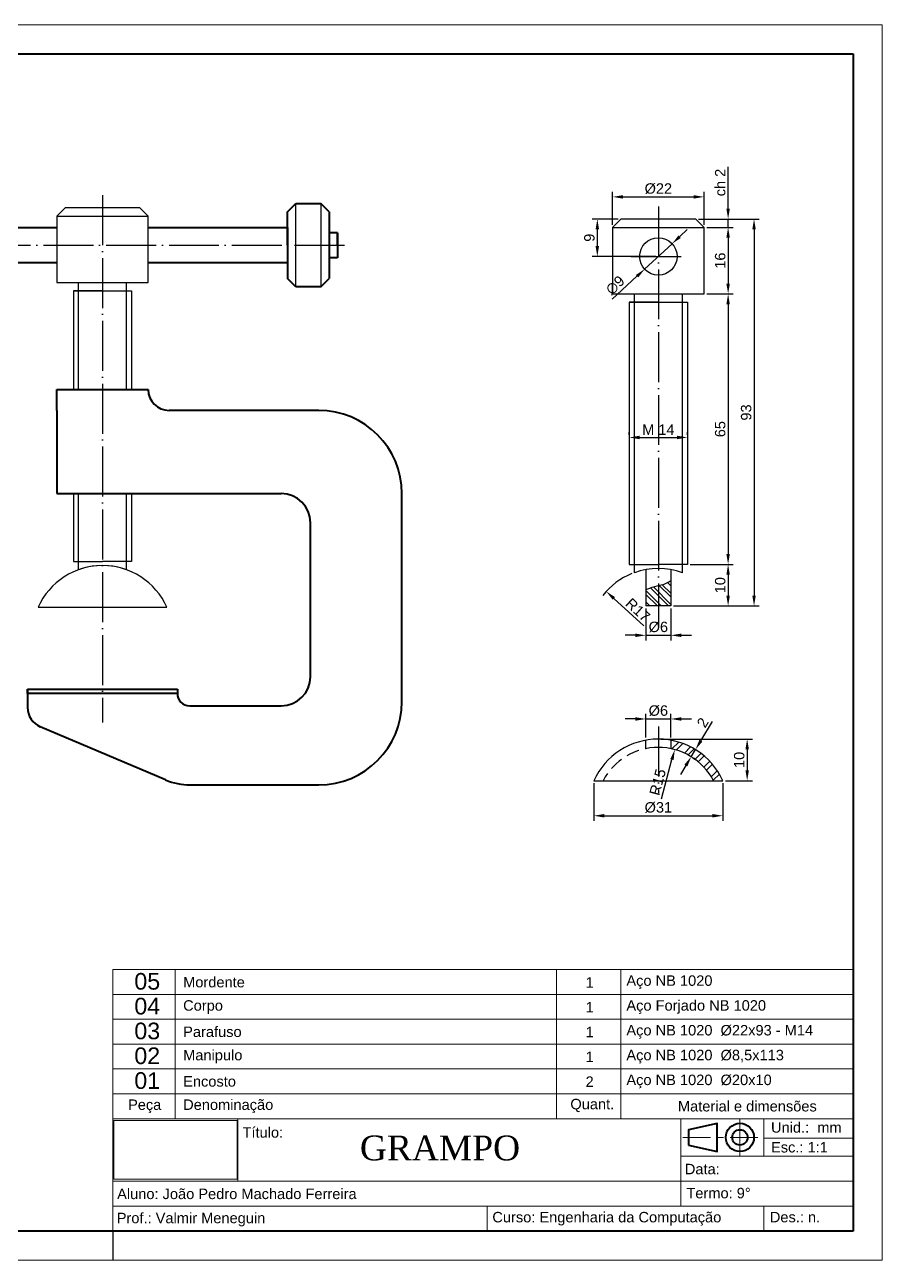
# Model space of a CAD drawing. Header units: millimetres. Extents: x 10 to 430, y 10 to 307.
# Drawn here: x 223.8 to 430, y 10 to 306.9 of the extents above; entities that cross this region are included whole.
import ezdxf

# ---------------------------------------------------------------- set-up
doc = ezdxf.new("R2010")
doc.units = ezdxf.units.MM
doc.header["$LTSCALE"] = 0.5
doc.linetypes.add('ACAD_ISO04W100', pattern=[30, 24, -3, 0, -3])
doc.linetypes.add('DASHED2', pattern=[9.525, 6.35, -3.175])
for name, color, linetype in [('Contorno', 2, 'Continuous'), ('Linha de Centro', 1, 'ACAD_ISO04W100'), ('Linha de Corte', 1, 'DASHED2'), ('PDF3_CONTORNO', 7, 'Continuous'), ('PDF3_COTA', 7, 'Continuous'), ('PDF3_LINHA DE CENTRO', 7, 'Continuous'), ('PDF3_Text', 7, 'Continuous')]:
    doc.layers.add(name, color=color, linetype=linetype)
doc.styles.add('PDF ArialMT', font='arial.ttf')
doc.styles.get("Standard").update_dxf_attribs({"font": 'arial.ttf'})
doc.dimstyles.new('ISO-25', dxfattribs={"dimtxt": 2.5, "dimasz": 2.5, "dimexe": 1.25, "dimexo": 0.625, "dimtad": 1, "dimtxsty": 'Standard', "dimcen": 2.5, "dimadec": 0, "dimazin": 0, "dimtfac": 1, "dimtmove": 0, "dimatfit": 3, "dimfxl": 1, "dimarcsym": 0})

# ---------------------------------------------------------------- blocks, each defined once
blk = doc.blocks.new('*D41')
at = {"color": 0, "lineweight": -2, "transparency": 16777216}
for p, q in [((365.17, 258.88), (365.17, 266.82)), ((367.67, 265.57), (384.67, 265.57)), ((387.17, 258.88), (387.17, 266.82))]:
    blk.add_line(p, q, dxfattribs=at)
at = {"color": 0, "transparency": 16777216}
for points in [[(367.67, 265.98), (367.67, 265.15), (365.17, 265.57)], [(384.67, 265.98), (384.67, 265.15), (387.17, 265.57)]]:
    blk.add_solid(points, dxfattribs=at)
at = {"layer": 'Defpoints', "color": 0, "transparency": 16777216}
for p in [(387.17, 265.57), (365.17, 258.25), (387.17, 258.25)]:
    blk.add_point(p, dxfattribs=at)
at = {"color": 0, "transparency": 16777216, "insert": (376.17, 267.54), "char_height": 2.5, "attachment_point": 5}
blk.add_mtext('%%C22', dxfattribs=at)
blk = doc.blocks.new('*D42')
at = {"color": 0, "lineweight": -2, "transparency": 16777216}
for p, q in [((392.95, 262.75), (392.95, 272.78)), ((385.79, 260.25), (394.2, 260.25)), ((392.95, 258.25), (392.95, 260.25)), ((387.79, 258.25), (394.2, 258.25)), ((392.95, 255.75), (392.95, 253.25))]:
    blk.add_line(p, q, dxfattribs=at)
at = {"color": 0, "transparency": 16777216}
for points in [[(392.53, 262.75), (393.36, 262.75), (392.95, 260.25)], [(392.53, 255.75), (393.36, 255.75), (392.95, 258.25)]]:
    blk.add_solid(points, dxfattribs=at)
at = {"layer": 'Defpoints', "color": 0, "transparency": 16777216}
for p in [(385.17, 260.25), (387.17, 258.25), (392.95, 258.25)]:
    blk.add_point(p, dxfattribs=at)
at = {"color": 0, "transparency": 16777216, "insert": (391.05, 269.02), "char_height": 2.5, "attachment_point": 5, "rotation": 90}
blk.add_mtext('ch 2', dxfattribs=at)
blk = doc.blocks.new('*D43')
at = {"color": 0, "lineweight": -2, "transparency": 16777216}
for p, q in [((387.79, 258.25), (394.2, 258.25)), ((392.95, 255.75), (392.95, 244.75)), ((387.79, 242.25), (394.2, 242.25))]:
    blk.add_line(p, q, dxfattribs=at)
at = {"color": 0, "transparency": 16777216}
for points in [[(392.53, 255.75), (393.36, 255.75), (392.95, 258.25)], [(392.53, 244.75), (393.36, 244.75), (392.95, 242.25)]]:
    blk.add_solid(points, dxfattribs=at)
at = {"layer": 'Defpoints', "color": 0, "transparency": 16777216}
for p in [(387.17, 258.25), (387.17, 242.25), (392.95, 242.25)]:
    blk.add_point(p, dxfattribs=at)
at = {"color": 0, "transparency": 16777216, "insert": (391.05, 250.25), "char_height": 2.5, "attachment_point": 5, "rotation": 90}
blk.add_mtext('16', dxfattribs=at)
blk = doc.blocks.new('*D45')
at = {"color": 0, "lineweight": -2, "transparency": 16777216}
for p, q in [((366.54, 260.25), (360.24, 260.25)), ((361.49, 257.75), (361.49, 253.75)), ((375.54, 251.25), (360.24, 251.25))]:
    blk.add_line(p, q, dxfattribs=at)
at = {"color": 0, "transparency": 16777216}
for points in [[(361.07, 257.75), (361.91, 257.75), (361.49, 260.25)], [(361.07, 253.75), (361.91, 253.75), (361.49, 251.25)]]:
    blk.add_solid(points, dxfattribs=at)
at = {"layer": 'Defpoints', "color": 0, "transparency": 16777216}
for p in [(367.17, 260.25), (361.49, 251.25), (376.17, 251.25)]:
    blk.add_point(p, dxfattribs=at)
at = {"color": 0, "transparency": 16777216, "insert": (359.59, 255.75), "char_height": 2.5, "attachment_point": 5, "rotation": 90}
blk.add_mtext('9', dxfattribs=at)
blk = doc.blocks.new('*D46')
at = {"color": 0, "lineweight": -2, "transparency": 16777216}
for p, q in [((381.3, 256.01), (383.13, 257.71)), ((379.47, 254.31), (372.87, 248.19)), ((365.08, 240.97), (371.03, 246.49))]:
    blk.add_line(p, q, dxfattribs=at)
at = {"color": 0, "transparency": 16777216}
for points in [[(381.02, 256.31), (381.58, 255.7), (379.47, 254.31)], [(370.75, 246.8), (371.32, 246.19), (372.87, 248.19)]]:
    blk.add_solid(points, dxfattribs=at)
at = {"layer": 'Defpoints', "color": 0, "transparency": 16777216}
for p in [(379.47, 254.31), (372.87, 248.19)]:
    blk.add_point(p, dxfattribs=at)
at = {"color": 0, "transparency": 16777216, "insert": (365.8, 244.33), "char_height": 2.5, "attachment_point": 5, "rotation": 42.8316}
blk.add_mtext('∅9', dxfattribs=at)
blk = doc.blocks.new('*D48')
at = {"color": 0, "lineweight": -2, "transparency": 16777216}
for p, q in [((387.79, 242.25), (394.2, 242.25)), ((392.95, 239.75), (392.95, 179.75)), ((383.79, 177.25), (394.2, 177.25))]:
    blk.add_line(p, q, dxfattribs=at)
at = {"color": 0, "transparency": 16777216}
for points in [[(392.53, 239.75), (393.36, 239.75), (392.95, 242.25)], [(392.53, 179.75), (393.36, 179.75), (392.95, 177.25)]]:
    blk.add_solid(points, dxfattribs=at)
at = {"layer": 'Defpoints', "color": 0, "transparency": 16777216}
for p in [(387.17, 242.25), (383.17, 177.25), (392.95, 177.25)]:
    blk.add_point(p, dxfattribs=at)
at = {"color": 0, "transparency": 16777216, "insert": (391.05, 209.75), "char_height": 2.5, "attachment_point": 5, "rotation": 90}
blk.add_mtext('65', dxfattribs=at)
blk = doc.blocks.new('*D49')
at = {"color": 0, "lineweight": -2, "transparency": 16777216}
for p, q in [((385.79, 260.25), (400.44, 260.25)), ((399.19, 257.75), (399.19, 169.75)), ((379.79, 167.25), (400.44, 167.25))]:
    blk.add_line(p, q, dxfattribs=at)
at = {"color": 0, "transparency": 16777216}
for points in [[(398.77, 257.75), (399.6, 257.75), (399.19, 260.25)], [(398.77, 169.75), (399.6, 169.75), (399.19, 167.25)]]:
    blk.add_solid(points, dxfattribs=at)
at = {"layer": 'Defpoints', "color": 0, "transparency": 16777216}
for p in [(385.17, 260.25), (379.17, 167.25), (399.19, 167.25)]:
    blk.add_point(p, dxfattribs=at)
at = {"color": 0, "transparency": 16777216, "insert": (397.29, 213.75), "char_height": 2.5, "attachment_point": 5, "rotation": 90}
blk.add_mtext('93', dxfattribs=at)
blk = doc.blocks.new('*D50')
at = {"color": 0, "lineweight": -2, "transparency": 16777216}
for p, q in [((383.79, 177.25), (394.2, 177.25)), ((392.95, 174.75), (392.95, 169.75)), ((379.79, 167.25), (394.2, 167.25))]:
    blk.add_line(p, q, dxfattribs=at)
at = {"color": 0, "transparency": 16777216}
for points in [[(392.53, 174.75), (393.36, 174.75), (392.95, 177.25)], [(392.53, 169.75), (393.36, 169.75), (392.95, 167.25)]]:
    blk.add_solid(points, dxfattribs=at)
at = {"layer": 'Defpoints', "color": 0, "transparency": 16777216}
for p in [(383.17, 177.25), (379.17, 167.25), (392.95, 167.25)]:
    blk.add_point(p, dxfattribs=at)
at = {"color": 0, "transparency": 16777216, "insert": (391.05, 172.25), "char_height": 2.5, "attachment_point": 5, "rotation": 90}
blk.add_mtext('10', dxfattribs=at)
blk = doc.blocks.new('*D51')
at = {"color": 0, "lineweight": -2, "transparency": 16777216}
for p, q in [((373.17, 166.63), (373.17, 158.95)), ((379.17, 166.63), (379.17, 158.95)), ((370.67, 160.2), (368.17, 160.2)), ((373.17, 160.2), (379.17, 160.2)), ((381.67, 160.2), (384.17, 160.2))]:
    blk.add_line(p, q, dxfattribs=at)
at = {"color": 0, "transparency": 16777216}
for points in [[(370.67, 160.62), (370.67, 159.79), (373.17, 160.2)], [(381.67, 160.62), (381.67, 159.79), (379.17, 160.2)]]:
    blk.add_solid(points, dxfattribs=at)
at = {"layer": 'Defpoints', "color": 0, "transparency": 16777216}
for p in [(373.17, 167.25), (379.17, 167.25), (379.17, 160.2)]:
    blk.add_point(p, dxfattribs=at)
at = {"color": 0, "transparency": 16777216, "insert": (376.17, 162.18), "char_height": 2.5, "attachment_point": 5}
blk.add_mtext('%%C6', dxfattribs=at)
blk = doc.blocks.new('*D52')
at = {"color": 0, "lineweight": -2, "transparency": 16777216}
blk.add_line((372.65, 162.49), (365.48, 169.06), dxfattribs=at)
blk.add_arc((376.17, 159.26), 17, 111.9588, 141.7039, dxfattribs=at)
at = {"color": 0, "transparency": 16777216}
blk.add_solid([(365.76, 169.37), (365.2, 168.75), (363.63, 170.75)], dxfattribs=at)
at = {"layer": 'Defpoints', "color": 0, "transparency": 16777216}
for p in [(363.63, 170.75), (376.17, 159.26)]:
    blk.add_point(p, dxfattribs=at)
at = {"color": 0, "transparency": 16777216, "insert": (371.25, 166.31), "char_height": 2.5, "attachment_point": 5, "rotation": 317.491}
blk.add_mtext('R17', dxfattribs=at)
blk = doc.blocks.new('*D53')
at = {"color": 0, "lineweight": -2, "transparency": 16777216}
for p, q in [((369.17, 208.38), (369.17, 209)), ((383.17, 208.38), (383.17, 209)), ((371.67, 207.75), (380.67, 207.75))]:
    blk.add_line(p, q, dxfattribs=at)
at = {"color": 0, "transparency": 16777216}
for points in [[(371.67, 208.17), (371.67, 207.33), (369.17, 207.75)], [(380.67, 208.17), (380.67, 207.33), (383.17, 207.75)]]:
    blk.add_solid(points, dxfattribs=at)
at = {"layer": 'Defpoints', "color": 0, "transparency": 16777216}
for p in [(369.17, 207.75), (383.17, 207.75), (383.17, 207.75)]:
    blk.add_point(p, dxfattribs=at)
at = {"color": 0, "transparency": 16777216, "insert": (376.17, 209.63), "char_height": 2.5, "attachment_point": 5}
blk.add_mtext('M 14', dxfattribs=at)
blk = doc.blocks.new('*D54')
at = {"color": 0, "lineweight": -2, "transparency": 16777216}
for p, q in [((370.67, 140.1), (368.17, 140.1)), ((373.17, 135.63), (373.17, 141.35)), ((373.17, 140.1), (379.17, 140.1)), ((379.17, 135.63), (379.17, 141.35)), ((381.67, 140.1), (384.17, 140.1))]:
    blk.add_line(p, q, dxfattribs=at)
at = {"color": 0, "transparency": 16777216}
for points in [[(370.67, 140.51), (370.67, 139.68), (373.17, 140.1)], [(381.67, 140.51), (381.67, 139.68), (379.17, 140.1)]]:
    blk.add_solid(points, dxfattribs=at)
at = {"layer": 'Defpoints', "color": 0, "transparency": 16777216}
for p in [(379.17, 140.1), (373.17, 135), (379.17, 135)]:
    blk.add_point(p, dxfattribs=at)
at = {"color": 0, "transparency": 16777216, "insert": (376.17, 142.07), "char_height": 2.5, "attachment_point": 5}
blk.add_mtext('%%C6', dxfattribs=at)
blk = doc.blocks.new('*D55')
at = {"color": 0, "lineweight": -2, "transparency": 16777216}
for p, q in [((360.67, 124.63), (360.67, 115.59)), ((391.67, 124.63), (391.67, 115.59)), ((363.17, 116.84), (389.17, 116.84))]:
    blk.add_line(p, q, dxfattribs=at)
at = {"color": 0, "transparency": 16777216}
for points in [[(363.17, 117.26), (363.17, 116.42), (360.67, 116.84)], [(389.17, 117.26), (389.17, 116.42), (391.67, 116.84)]]:
    blk.add_solid(points, dxfattribs=at)
at = {"layer": 'Defpoints', "color": 0, "transparency": 16777216}
for p in [(360.67, 125.25), (391.67, 125.25), (391.67, 116.84)]:
    blk.add_point(p, dxfattribs=at)
at = {"color": 0, "transparency": 16777216, "insert": (376.17, 118.81), "char_height": 2.5, "attachment_point": 5}
blk.add_mtext('%%C31', dxfattribs=at)
blk = doc.blocks.new('*D56')
at = {"color": 0, "lineweight": -2, "transparency": 16777216}
for p, q in [((376.79, 135.27), (398.78, 135.27)), ((397.53, 132.77), (397.53, 127.75)), ((392.29, 125.25), (398.78, 125.25))]:
    blk.add_line(p, q, dxfattribs=at)
at = {"color": 0, "transparency": 16777216}
for points in [[(397.11, 132.77), (397.94, 132.77), (397.53, 135.27)], [(397.11, 127.75), (397.94, 127.75), (397.53, 125.25)]]:
    blk.add_solid(points, dxfattribs=at)
at = {"layer": 'Defpoints', "color": 0, "transparency": 16777216}
for p in [(376.17, 135.27), (391.67, 125.25), (397.53, 125.25)]:
    blk.add_point(p, dxfattribs=at)
at = {"color": 0, "transparency": 16777216, "insert": (395.62, 130.26), "char_height": 2.5, "attachment_point": 5, "rotation": 90}
blk.add_mtext('10', dxfattribs=at)
blk = doc.blocks.new('*D57')
at = {"color": 0, "lineweight": -2, "transparency": 16777216}
for p, q in [((386.39, 134.87), (389.19, 139.5)), ((384.07, 131.02), (385.1, 132.73)), ((384.46, 130.78), (385.14, 130.37)), ((385.49, 132.5), (386.17, 132.09)), ((382.77, 128.88), (381.48, 126.74))]:
    blk.add_line(p, q, dxfattribs=at)
at = {"color": 0, "transparency": 16777216}
for points in [[(386.04, 135.09), (386.75, 134.66), (385.1, 132.73)], [(382.42, 129.1), (383.13, 128.66), (384.07, 131.02)]]:
    blk.add_solid(points, dxfattribs=at)
at = {"layer": 'Defpoints', "color": 0, "transparency": 16777216}
for p in [(383.92, 131.11), (384.96, 132.82), (385.1, 132.73)]:
    blk.add_point(p, dxfattribs=at)
at = {"color": 0, "transparency": 16777216, "insert": (386.83, 139.23), "char_height": 2.5, "attachment_point": 5, "rotation": 58.8705}
blk.add_mtext('2', dxfattribs=at)
blk = doc.blocks.new('*D58')
at = {"color": 0, "lineweight": -2, "transparency": 16777216}
blk.add_line((376.89, 120.93), (379.45, 130.33), dxfattribs=at)
at = {"color": 0, "transparency": 16777216}
blk.add_solid([(379.05, 130.44), (379.85, 130.22), (380.11, 132.74)], dxfattribs=at)
at = {"layer": 'Defpoints', "color": 0, "transparency": 16777216}
for p in [(380.11, 132.74), (376.17, 118.27)]:
    blk.add_point(p, dxfattribs=at)
at = {"color": 0, "transparency": 16777216, "insert": (376.01, 124.92), "char_height": 2.5, "attachment_point": 5, "rotation": 74.7644}
blk.add_mtext('R15', dxfattribs=at)

msp = doc.modelspace()

# ---------------------------------------------------------------- hatches: boundary and pattern name
h = msp.add_hatch()
h.set_pattern_fill('ANSI32', color=256, scale=0.2, angle=90)
h.set_pattern_definition([(135, (10.1667, 2.3026), (-1.347038, -1.347038), []), (135, (10.1667, 3.2006), (-1.347038, -1.347038), [])])
h.paths.add_polyline_path([(379.167, 167.25), (379.167, 173.369, -0.1072542), (376.524, 172.222, 0.0377664), (374.129, 171.556), (373.167, 171.209), (373.167, 167.25)])
h = msp.add_hatch()
h.set_pattern_fill('ANSI32', color=256, scale=0.3)
h.paths.add_polyline_path([(379.167, 135.001), (379.167, 132.965, -0.2250026), (389.443, 125.25), (391.667, 125.25, 0.2474107)])

# ---------------------------------------------------------------- linework, layer by layer
at = {"lineweight": 40}
for p, q in [((35, 299.947), (423, 299.947)), ((423, 299.947), (423, 17)), ((253.49, 219.25), (253.49, 219.25)), ((423, 17), (35, 17))]:
    msp.add_line(p, q, dxfattribs=at)
at = {"color": 1}
msp.add_line((245, 17), (245, 10), dxfattribs=at)
msp.add_lwpolyline([(373.167, 171.209), (374.129, 171.556, -0.0377664), (376.524, 172.222, 0.1072542), (379.167, 173.369, 0.1072542)], format="xyb")
at = {"layer": 'Contorno'}
for p, q in [((231.49, 260.958), (233.49, 262.958)), ((251.49, 262.958), (233.49, 262.958)), ((251.49, 262.958), (253.49, 260.958)), ((288.99, 243.958), (288.99, 263.958)), ((294.99, 263.958), (294.99, 243.958)), ((231.49, 260.958), (231.49, 244.958)), ((231.49, 260.958), (253.49, 260.958)), ((253.49, 244.958), (253.49, 260.958)), ((365.167, 258.25), (367.167, 260.25)), ((385.167, 260.25), (367.167, 260.25)), ((385.167, 260.25), (387.167, 258.25)), ((365.167, 258.25), (365.167, 242.25)), ((365.167, 258.25), (387.167, 258.25)), ((387.167, 242.25), (387.167, 258.25)), ((231.49, 244.958), (253.49, 244.958)), ((236.717, 219.25), (236.717, 244.958)), ((248.263, 219.25), (248.263, 244.958)), ((235.49, 242.958), (249.49, 242.958)), ((242.49, 242.958), (235.49, 242.958)), ((235.49, 242.958), (235.49, 219.25)), ((249.49, 242.958), (249.49, 219.25)), ((365.167, 242.25), (387.167, 242.25)), ((370.394, 175.25), (370.394, 242.25)), ((381.94, 175.25), (381.94, 242.25)), ((369.167, 240.25), (383.167, 240.25)), ((376.167, 240.25), (369.167, 240.25)), ((369.167, 240.25), (369.167, 177.25)), ((383.167, 240.25), (383.167, 177.25)), ((235.49, 194.25), (235.49, 177.958)), ((236.717, 175.958), (236.717, 194.25)), ((248.263, 175.958), (248.263, 194.25)), ((249.49, 194.25), (249.49, 177.958)), ((235.49, 177.958), (242.49, 177.958)), ((249.49, 177.958), (242.49, 177.958)), ((369.167, 177.25), (376.167, 177.25)), ((373.167, 175.993), (373.167, 167.25)), ((383.167, 177.25), (376.167, 177.25)), ((379.167, 175.993), (379.167, 167.25)), ((226.99, 166.951), (257.99, 166.951)), ((379.167, 167.25), (373.167, 167.25)), ((373.167, 132.965), (373.167, 135.001)), ((379.167, 135.001), (379.167, 132.965)), ((360.667, 125.25), (391.667, 125.25))]:
    msp.add_line(p, q, dxfattribs=at)
at = {"layer": 'Contorno', "lineweight": 40}
for p, q in [((286.99, 261.958), (288.99, 263.958)), ((286.99, 253.958), (286.99, 261.958)), ((288.99, 263.958), (294.99, 263.958)), ((296.99, 261.958), (294.99, 263.958)), ((296.99, 261.958), (296.99, 245.958)), ((197.99, 258.208), (231.49, 258.208)), ((253.49, 258.208), (286.99, 258.208)), ((286.99, 258.208), (286.99, 249.708)), ((298.99, 256.958), (296.99, 256.958)), ((298.99, 256.958), (298.99, 250.958)), ((298.99, 253.958), (298.99, 256.958)), ((286.99, 253.958), (286.99, 245.958)), ((231.49, 249.708), (197.99, 249.708)), ((286.99, 249.708), (253.49, 249.708)), ((298.99, 250.958), (296.99, 250.958)), ((288.99, 243.958), (286.99, 245.958)), ((294.99, 243.958), (288.99, 243.958)), ((294.99, 243.958), (296.99, 245.958)), ((231.49, 214.25), (231.49, 219.25)), ((231.49, 219.25), (253.49, 219.25)), ((231.49, 214.25), (231.49, 194.25)), ((294.49, 214.25), (258.49, 214.25)), ((231.49, 194.25), (285.49, 194.25)), ((314.49, 144.25), (314.49, 194.25)), ((292.49, 150.25), (292.49, 187.25)), ((224.49, 147.25), (224.49, 142.841)), ((224.49, 146.25), (224.49, 147.25)), ((224.49, 147.25), (260.49, 147.25)), ((260.49, 146.25), (224.49, 146.25)), ((260.49, 147.25), (260.49, 146.25)), ((263.49, 143.25), (285.49, 143.25)), ((257.681, 125.442), (227.536, 138.238)), ((263.542, 124.25), (294.49, 124.25))]:
    msp.add_line(p, q, dxfattribs=at)
at = {"layer": 'Contorno'}
msp.add_circle((376.167, 251.25), 4.5, dxfattribs=at)
at = {"layer": 'Contorno', "lineweight": 40}
for centre, radius, start, end in [((258.49, 219.25), 5, 180, 270), ((294.49, 194.25), 20, 0, 90), ((285.49, 187.25), 7, 0, 90), ((285.49, 150.25), 7, 270, 0), ((263.49, 146.25), 3, 180, 270), ((229.49, 142.841), 5, 180, 247), ((294.49, 144.25), 20, 270, 0), ((263.542, 139.25), 15, 247, 270)]:
    msp.add_arc(centre, radius, start, end, dxfattribs=at)
at = {"layer": 'Contorno'}
for centre, radius, start, end in [((242.49, 159.968), 17, 24.24963, 155.75037), ((242.49, 159.968), 17, 70.14771, 109.85229), ((376.167, 159.26), 17, 70.14771, 109.85229), ((376.167, 118.268), 17, 24.24963, 155.75037), ((376.167, 118.268), 15, 27.74095, 90)]:
    msp.add_arc(centre, radius, start, end, dxfattribs=at)
at = {"layer": 'Linha de Centro'}
for p, q in [((242.49, 265.958), (242.49, 139.25)), ((376.167, 263.25), (376.167, 162.25)), ((182.99, 253.958), (301.99, 253.958)), ((369.667, 251.25), (382.667, 251.25)), ((376.167, 138.268), (376.167, 122.25))]:
    msp.add_line(p, q, dxfattribs=at)
at = {"layer": 'Linha de Corte'}
msp.add_arc((376.167, 118.268), 15, 90, 152.25905, dxfattribs=at)
at = {"layer": 'PDF3_CONTORNO', "lineweight": 40}
for p, q in [((423, 17), (245, 17)), ((430.027, 17), (430, 17))]:
    msp.add_line(p, q, dxfattribs=at)
msp.add_lwpolyline([(383.44, 37.681), (390.318, 36.142), (390.318, 42.876), (383.44, 41.385)], close=True, dxfattribs=at)
for radius in [3.391, 1.852]:
    msp.add_circle((395.777, 39.533), radius, dxfattribs=at)
at = {"layer": 'PDF3_COTA', "lineweight": 18}
for p, q in [((10, 306.947), (430, 306.947)), ((430, 306.947), (430, 10)), ((245, 79.862), (245, 17)), ((430, 10), (10, 10))]:
    msp.add_line(p, q, dxfattribs=at)
for points in [[(423, 79.862), (245, 79.862)], [(260.006, 79.862), (260.006, 44.03)], [(351.678, 79.862), (351.678, 44.03)], [(367.165, 79.862), (367.165, 44.03)], [(423, 73.898), (245, 73.898)], [(423, 67.934), (245, 67.934)], [(423, 61.97), (245, 61.97)], [(423, 56.006), (245, 56.006)], [(430.027, 56.006), (430, 56.006)], [(423, 50.042), (245, 50.042)], [(430.027, 50.042), (430, 50.042)], [(423, 44.03), (245, 44.03)], [(275.012, 44.03), (275.012, 29.024)], [(381.565, 44.03), (381.565, 23.012)], [(401.573, 44.03), (401.573, 35.036)], [(430.027, 44.03), (430, 44.03)], [(423, 39.365), (401.573, 39.365)], [(430.027, 39.365), (430, 39.365)], [(423, 35.036), (381.565, 35.036)], [(430.027, 35.036), (430, 35.036)], [(423, 29.024), (245, 29.024)], [(430.027, 29.024), (430, 29.024)], [(423, 23.012), (245, 23.012)], [(334.988, 23.012), (334.988, 17)], [(401.573, 23.012), (401.573, 17)], [(430.027, 23.012), (430, 23.012)]]:
    msp.add_lwpolyline(points, dxfattribs=at)
msp.add_lwpolyline([(245.24, 29.457), (245.24, 43.597), (274.916, 43.597), (274.916, 29.457)], close=True, dxfattribs=at)
at = {"layer": 'PDF3_LINHA DE CENTRO', "lineweight": 18}
for points in [[(395.753, 43.982), (395.753, 34.94)], [(388.683, 39.509), (382.094, 39.509)], [(391.857, 39.509), (390.27, 39.509)], [(400.082, 39.509), (393.444, 39.509)]]:
    msp.add_lwpolyline(points, dxfattribs=at)

# ---------------------------------------------------------------- texts
at = {"lineweight": 40, "char_height": 4, "width": 7.39189, "attachment_point": 1}
for s, insert in [('{\\fArial|b0|i0|c0|p34;05}', (250.147, 79.046)), ('{\\fArial|b0|i0|c0|p34;04}', (250.147, 73.082)), ('{\\fArial|b0|i0|c0|p34;03}', (250.147, 67.118)), ('{\\fArial|b0|i0|c0|p34;02}', (250.147, 61.154))]:
    msp.add_mtext(s, dxfattribs=dict(at, insert=insert))
at = {"insert": (304.382, 39.985), "char_height": 5.964, "attachment_point": 1}
msp.add_mtext_dynamic_manual_height_columns('{\\fTimes New Roman|b0|i0|c0|p18;\\C5;GRAMPO}', width=52.32567, gutter_width=12.5, heights=[0], dxfattribs=at)
at = {"layer": 'PDF3_Text', "lineweight": 18, "attachment_point": 4, "style": 'PDF ArialMT'}
for s, insert, char_height in [('Mordente', (261.887, 76.831), 2.5147), ('1', (358.665, 76.783), 2.515), ('Aço NB 1020', (368.481, 76.831), 2.51465), ('Corpo', (261.887, 70.867), 2.5147), ('1', (358.665, 70.819), 2.515), ('Aço Forjado NB 1020', (368.481, 70.867), 2.51465), ('Parafuso', (261.887, 64.904), 2.5147), ('1', (358.665, 64.855), 2.515), ('Aço NB 1020  %%C22x93 - M14', (368.481, 64.904), 2.51465), ('Manipulo', (261.887, 58.94), 2.5147), ('1', (358.665, 58.891), 2.515), ('Aço NB 1020  %%C8,5x113', (368.481, 58.94), 2.51465), ('Encosto', (261.887, 52.976), 2.5147), ('2', (358.665, 52.927), 2.515), ('Aço NB 1020  %%C20x10', (368.481, 52.976), 2.51465), ('Peça', (248.657, 47.012), 2.5001), ('Denominação', (261.887, 47.012), 2.51465), ('Quant.', (355.008, 47.197), 2.5147), ('Material e dimensões', (380.879, 47.012), 2.51465), ('Título:', (276.169, 40.711), 2.5147), ('Unid.:  mm', (403.264, 41.913), 2.5147), ('Esc.: 1:1', (403.264, 37.151), 2.5147), ('Data:', (382.533, 31.909), 2.5147), ('Aluno: João Pedro Machado Ferreira', (246.011, 25.945), 2.51465), ('Termo: 9°', (382.918, 26.137), 2.5147), ('Prof.: Valmir Meneguin', (245.915, 19.788), 2.51465), ('Des.: n.', (402.975, 20.365), 2.5147)]:
    msp.add_mtext(s, dxfattribs=dict(at, insert=insert, char_height=char_height))
at = {"layer": 'PDF3_Text', "lineweight": 40, "insert": (250.147, 55.19), "char_height": 4, "width": 7.39189, "attachment_point": 1}
msp.add_mtext('{\\fArial|b0|i0|c0|p34;01}', dxfattribs=at)
at = {"layer": 'PDF3_Text', "lineweight": 18, "insert": (336.244, 19.98), "char_height": 2.51465, "width": 64.29181, "attachment_point": 4, "style": 'PDF ArialMT'}
msp.add_mtext('Curso: Engenharia da Computação', dxfattribs=at)

# ---------------------------------------------------------------- dimensions: what is measured, and where the dimension line sits
dim = msp.add_linear_dim(base=(392.948, 258.25), p1=(385.167, 260.25), p2=(387.167, 258.25), angle=90, text='ch <>', dimstyle='ISO-25')
dim.commit()
dim.dimension.update_dxf_attribs({"geometry": '*D42', "text_midpoint": (392.948, 269.015), "dimtype": 160})
for base, p1, p2, picture, middle in [((387.167, 265.567), (365.167, 258.25), (387.167, 258.25), '*D41', (376.167, 267.538)), ((379.167, 160.205), (373.167, 167.25), (379.167, 167.25), '*D51', (376.167, 162.176)), ((379.167, 140.097), (373.167, 135.001), (379.167, 135.001), '*D54', (376.167, 142.069))]:
    dim = msp.add_linear_dim(base=base, p1=p1, p2=p2, text='%%C<>', dimstyle='ISO-25')
    dim.commit()
    dim.dimension.update_dxf_attribs({"geometry": picture, "text_midpoint": middle})
for base, p1, p2, picture, middle in [((361.491, 251.25), (367.167, 260.25), (376.167, 251.25), '*D45', (359.589, 255.75)), ((399.188, 167.25), (385.167, 260.25), (379.167, 167.25), '*D49', (397.285, 213.75)), ((392.948, 242.25), (387.167, 258.25), (387.167, 242.25), '*D43', (391.046, 250.25)), ((392.948, 177.25), (387.167, 242.25), (383.167, 177.25), '*D48', (391.046, 209.75)), ((392.948, 167.25), (383.167, 177.25), (379.167, 167.25), '*D50', (391.046, 172.25))]:
    dim = msp.add_linear_dim(base=base, p1=p1, p2=p2, angle=90, dimstyle='ISO-25')
    dim.commit()
    dim.dimension.update_dxf_attribs({"geometry": picture, "text_midpoint": middle})
dim = msp.add_diameter_dim_2p(p1=(379.467, 254.309), p2=(372.867, 248.191), dimstyle='ISO-25')
dim.commit()
dim.dimension.update_dxf_attribs({"geometry": '*D46', "text_midpoint": (365.801, 244.329)})
dim = msp.add_aligned_dim(p1=(369.167, 207.75), p2=(383.167, 207.75), distance=0, text='M <>', dimstyle='ISO-25')
dim.commit()
dim.dimension.update_dxf_attribs({"geometry": '*D53', "text_midpoint": (376.167, 209.631)})
for center, mpoint, picture, middle in [((376.167, 159.26), (363.635, 170.747), '*D52', (369.983, 164.928)), ((376.167, 118.268), (380.109, 132.741), '*D58', (377.843, 124.422))]:
    dim = msp.add_radius_dim(center=center, mpoint=mpoint, dimstyle='ISO-25')
    dim.commit()
    dim.dimension.update_dxf_attribs({"geometry": picture, "text_midpoint": middle, "dimtype": 164})
dim = msp.add_aligned_dim(p1=(383.921, 131.108), p2=(384.955, 132.82), distance=-0.17, dimstyle='ISO-25')
dim.commit()
dim.dimension.update_dxf_attribs({"geometry": '*D57', "text_midpoint": (386.827, 139.228)})
dim = msp.add_linear_dim(base=(397.526, 125.25), p1=(376.167, 135.268), p2=(391.667, 125.25), angle=90, text='10', dimstyle='ISO-25')
dim.commit()
dim.dimension.update_dxf_attribs({"geometry": '*D56', "text_midpoint": (395.625, 130.259)})
dim = msp.add_linear_dim(base=(391.667, 116.841), p1=(360.667, 125.25), p2=(391.667, 125.25), text='%%C<>', dimstyle='ISO-25')
dim.commit()
dim.dimension.update_dxf_attribs({"geometry": '*D55', "text_midpoint": (376.167, 116.841), "dimtype": 160})

doc.saveas('drawing.dxf')
